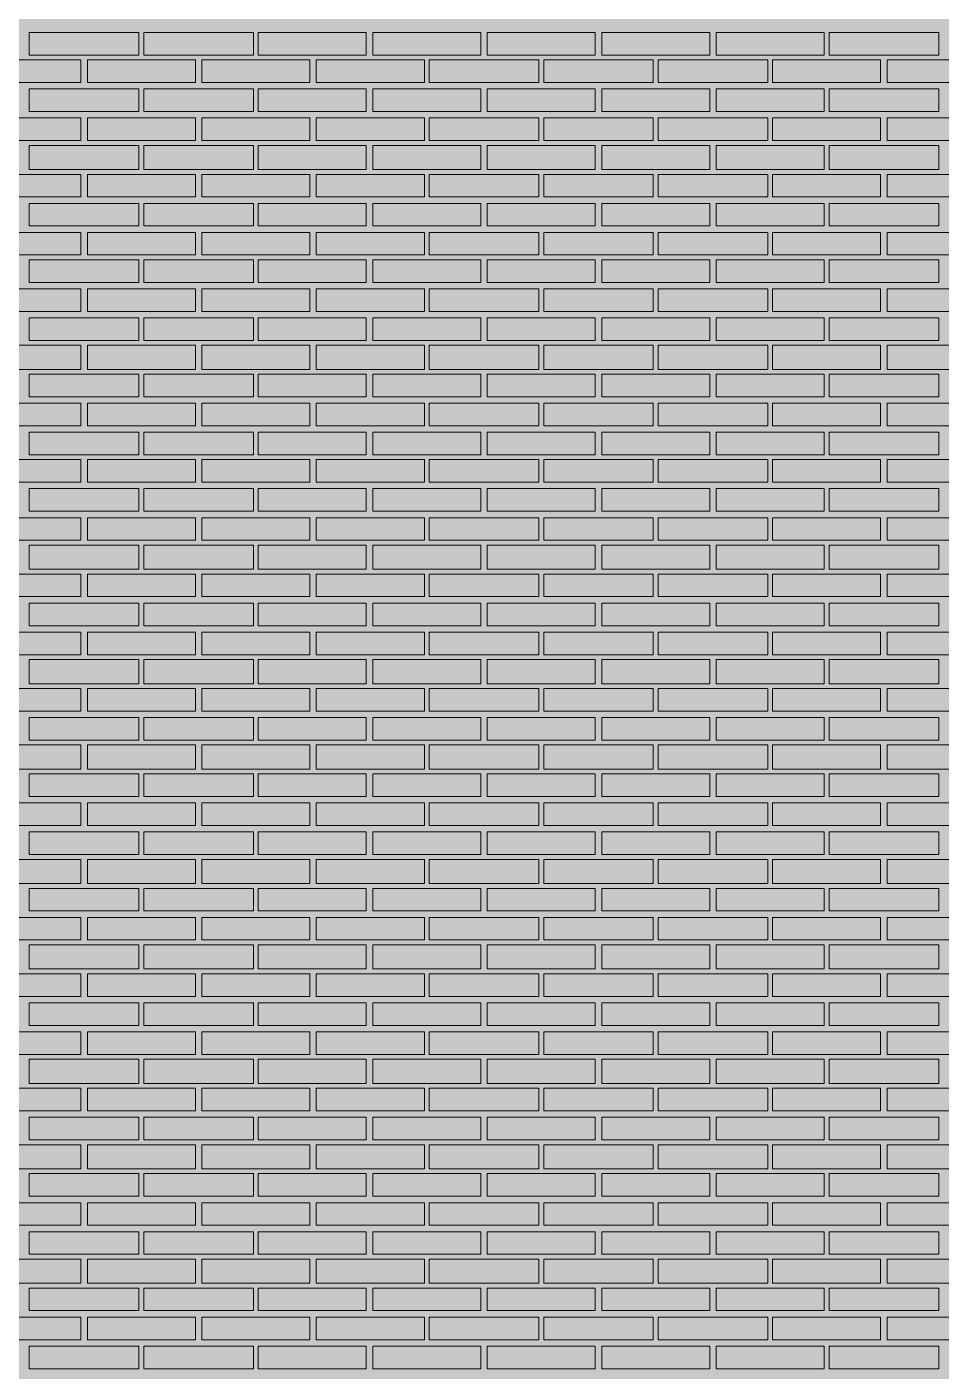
# Model space of a CAD drawing. Header units: millimetres. Extents: x -28928 to 100580, y -22867 to 36490.
# Drawn here: x 64655 to 67054, y 24464 to 27993 of the extents above; entities that cross this region are included whole.
import ezdxf

# ---------------------------------------------------------------- set-up
doc = ezdxf.new("R2010")
doc.units = ezdxf.units.MM
doc.layers.add('PDF _Геометрия', color=7, linetype='Continuous', true_color=0x8f8e8d)
doc.layers.add('PDF _Сплошная заливка', color=7, linetype='Continuous', true_color=0xffffff)

msp = doc.modelspace()

# ---------------------------------------------------------------- hatches: boundary and pattern name
at = {"layer": 'PDF _Сплошная заливка', "true_color": 0xdcd6cf, "transparency": 33554559}
msp.add_hatch(color=254, dxfattribs=at).paths.add_polyline_path([(64868.4, 16343.4), (64868.4, 19592.6), (66268.7, 19592.6), (66268.7, 16343.4), (82239.9, 16343.4), (82239.9, 30089.1), (52662.6, 30089.1), (52662.6, 16343.4), (62173.4, 16343.4), (62173.4, 19592.6), (64271.8, 19592.6), (64271.8, 16343.4)])

# ---------------------------------------------------------------- linework, layer by layer
at = {"layer": 'PDF _Геометрия', "lineweight": 9}
for points in [[(64948.7, 27978), (64948.7, 27918.7), (64661.1, 27918.7), (64661.1, 27978)], [(65249.1, 27978), (65249.1, 27918.7), (64961.4, 27918.7), (64961.4, 27978)], [(65545.3, 27978), (65545.3, 27918.7), (65261.8, 27918.7), (65261.8, 27978)], [(65845.7, 27978), (65845.7, 27918.7), (65562.2, 27918.7), (65562.2, 27978)], [(66146.1, 27978), (66146.1, 27918.7), (65862.6, 27918.7), (65862.6, 27978)], [(66446.4, 27978), (66446.4, 27918.7), (66163, 27918.7), (66163, 27978)], [(66746.8, 27978), (66746.8, 27918.7), (66463.4, 27918.7), (66463.4, 27978)], [(67047.2, 27978), (67047.2, 27918.7), (66759.5, 27918.7), (66759.5, 27978)], [(64796.4, 27846.8), (64656.8, 27846.8), (64513, 27846.8), (64513, 27906), (64656.8, 27906), (64796.4, 27906)], [(65096.8, 27846.8), (64957.2, 27846.8), (64813.4, 27846.8), (64813.4, 27906), (64957.2, 27906), (65096.8, 27906)], [(65397.2, 27846.8), (65253.4, 27846.8), (65113.7, 27846.8), (65113.7, 27906), (65253.4, 27906), (65397.2, 27906)], [(65697.6, 27846.8), (65553.7, 27846.8), (65414.1, 27846.8), (65414.1, 27906), (65553.7, 27906), (65697.6, 27906)], [(65998, 27846.8), (65854.1, 27846.8), (65710.3, 27846.8), (65710.3, 27906), (65854.1, 27906), (65998, 27906)], [(66298.4, 27846.8), (66154.5, 27846.8), (66010.7, 27846.8), (66010.7, 27906), (66154.5, 27906), (66298.4, 27906)], [(66598.7, 27846.8), (66454.9, 27846.8), (66311.1, 27846.8), (66311.1, 27906), (66454.9, 27906), (66598.7, 27906)], [(66894.9, 27846.8), (66755.3, 27846.8), (66611.4, 27846.8), (66611.4, 27906), (66755.3, 27906), (66894.9, 27906)], [(67195.3, 27846.8), (67055.7, 27846.8), (66911.8, 27846.8), (66911.8, 27906), (67055.7, 27906), (67195.3, 27906)], [(64948.7, 27829.9), (64948.7, 27770.7), (64661.1, 27770.7), (64661.1, 27829.9)], [(65249.1, 27829.9), (65249.1, 27770.7), (64961.4, 27770.7), (64961.4, 27829.9)], [(65545.3, 27829.9), (65545.3, 27770.7), (65261.8, 27770.7), (65261.8, 27829.9)], [(65845.7, 27829.9), (65845.7, 27770.7), (65562.2, 27770.7), (65562.2, 27829.9)], [(66146.1, 27829.9), (66146.1, 27770.7), (65862.6, 27770.7), (65862.6, 27829.9)], [(66446.4, 27829.9), (66446.4, 27770.7), (66163, 27770.7), (66163, 27829.9)], [(66746.8, 27829.9), (66746.8, 27770.7), (66463.4, 27770.7), (66463.4, 27829.9)], [(67047.2, 27829.9), (67047.2, 27770.7), (66759.5, 27770.7), (66759.5, 27829.9)], [(64796.4, 27694.5), (64656.8, 27694.5), (64513, 27694.5), (64513, 27753.7), (64656.8, 27753.7), (64796.4, 27753.7)], [(65096.8, 27694.5), (64957.2, 27694.5), (64813.4, 27694.5), (64813.4, 27753.7), (64957.2, 27753.7), (65096.8, 27753.7)], [(65397.2, 27694.5), (65253.4, 27694.5), (65113.7, 27694.5), (65113.7, 27753.7), (65253.4, 27753.7), (65397.2, 27753.7)], [(65697.6, 27694.5), (65553.7, 27694.5), (65414.1, 27694.5), (65414.1, 27753.7), (65553.7, 27753.7), (65697.6, 27753.7)], [(65998, 27694.5), (65854.1, 27694.5), (65710.3, 27694.5), (65710.3, 27753.7), (65854.1, 27753.7), (65998, 27753.7)], [(66298.4, 27694.5), (66154.5, 27694.5), (66010.7, 27694.5), (66010.7, 27753.7), (66154.5, 27753.7), (66298.4, 27753.7)], [(66598.7, 27694.5), (66454.9, 27694.5), (66311.1, 27694.5), (66311.1, 27753.7), (66454.9, 27753.7), (66598.7, 27753.7)], [(66894.9, 27694.5), (66755.3, 27694.5), (66611.4, 27694.5), (66611.4, 27753.7), (66755.3, 27753.7), (66894.9, 27753.7)], [(67195.3, 27694.5), (67055.7, 27694.5), (66911.8, 27694.5), (66911.8, 27753.7), (67055.7, 27753.7), (67195.3, 27753.7)], [(64948.7, 27681.8), (64948.7, 27618.4), (64661.1, 27618.4), (64661.1, 27681.8)], [(65249.1, 27681.8), (65249.1, 27618.4), (64961.4, 27618.4), (64961.4, 27681.8)], [(65545.3, 27681.8), (65545.3, 27618.4), (65261.8, 27618.4), (65261.8, 27681.8)], [(65845.7, 27681.8), (65845.7, 27618.4), (65562.2, 27618.4), (65562.2, 27681.8)], [(66146.1, 27681.8), (66146.1, 27618.4), (65862.6, 27618.4), (65862.6, 27681.8)], [(66446.4, 27681.8), (66446.4, 27618.4), (66163, 27618.4), (66163, 27681.8)], [(66746.8, 27681.8), (66746.8, 27618.4), (66463.4, 27618.4), (66463.4, 27681.8)], [(67047.2, 27681.8), (67047.2, 27618.4), (66759.5, 27618.4), (66759.5, 27681.8)], [(64796.4, 27546.4), (64656.8, 27546.4), (64513, 27546.4), (64513, 27605.7), (64656.8, 27605.7), (64796.4, 27605.7)], [(65096.8, 27546.4), (64957.2, 27546.4), (64813.4, 27546.4), (64813.4, 27605.7), (64957.2, 27605.7), (65096.8, 27605.7)], [(65397.2, 27546.4), (65253.4, 27546.4), (65113.7, 27546.4), (65113.7, 27605.7), (65253.4, 27605.7), (65397.2, 27605.7)], [(65697.6, 27546.4), (65553.7, 27546.4), (65414.1, 27546.4), (65414.1, 27605.7), (65553.7, 27605.7), (65697.6, 27605.7)], [(65998, 27546.4), (65854.1, 27546.4), (65710.3, 27546.4), (65710.3, 27605.7), (65854.1, 27605.7), (65998, 27605.7)], [(66298.4, 27546.4), (66154.5, 27546.4), (66010.7, 27546.4), (66010.7, 27605.7), (66154.5, 27605.7), (66298.4, 27605.7)], [(66598.7, 27546.4), (66454.9, 27546.4), (66311.1, 27546.4), (66311.1, 27605.7), (66454.9, 27605.7), (66598.7, 27605.7)], [(66894.9, 27546.4), (66755.3, 27546.4), (66611.4, 27546.4), (66611.4, 27605.7), (66755.3, 27605.7), (66894.9, 27605.7)], [(67195.3, 27546.4), (67055.7, 27546.4), (66911.8, 27546.4), (66911.8, 27605.7), (67055.7, 27605.7), (67195.3, 27605.7)], [(64948.7, 27529.5), (64948.7, 27470.3), (64661.1, 27470.3), (64661.1, 27529.5)], [(65249.1, 27529.5), (65249.1, 27470.3), (64961.4, 27470.3), (64961.4, 27529.5)], [(65545.3, 27529.5), (65545.3, 27470.3), (65261.8, 27470.3), (65261.8, 27529.5)], [(65845.7, 27529.5), (65845.7, 27470.3), (65562.2, 27470.3), (65562.2, 27529.5)], [(66146.1, 27529.5), (66146.1, 27470.3), (65862.6, 27470.3), (65862.6, 27529.5)], [(66446.4, 27529.5), (66446.4, 27470.3), (66163, 27470.3), (66163, 27529.5)], [(66746.8, 27529.5), (66746.8, 27470.3), (66463.4, 27470.3), (66463.4, 27529.5)], [(67047.2, 27529.5), (67047.2, 27470.3), (66759.5, 27470.3), (66759.5, 27529.5)], [(64796.4, 27394.1), (64656.8, 27394.1), (64513, 27394.1), (64513, 27453.4), (64656.8, 27453.4), (64796.4, 27453.4)], [(65096.8, 27394.1), (64957.2, 27394.1), (64813.4, 27394.1), (64813.4, 27453.4), (64957.2, 27453.4), (65096.8, 27453.4)], [(65397.2, 27394.1), (65253.4, 27394.1), (65113.7, 27394.1), (65113.7, 27453.4), (65253.4, 27453.4), (65397.2, 27453.4)], [(65697.6, 27394.1), (65553.7, 27394.1), (65414.1, 27394.1), (65414.1, 27453.4), (65553.7, 27453.4), (65697.6, 27453.4)], [(65998, 27394.1), (65854.1, 27394.1), (65710.3, 27394.1), (65710.3, 27453.4), (65854.1, 27453.4), (65998, 27453.4)], [(66298.4, 27394.1), (66154.5, 27394.1), (66010.7, 27394.1), (66010.7, 27453.4), (66154.5, 27453.4), (66298.4, 27453.4)], [(66598.7, 27394.1), (66454.9, 27394.1), (66311.1, 27394.1), (66311.1, 27453.4), (66454.9, 27453.4), (66598.7, 27453.4)], [(66894.9, 27394.1), (66755.3, 27394.1), (66611.4, 27394.1), (66611.4, 27453.4), (66755.3, 27453.4), (66894.9, 27453.4)], [(67195.3, 27394.1), (67055.7, 27394.1), (66911.8, 27394.1), (66911.8, 27453.4), (67055.7, 27453.4), (67195.3, 27453.4)], [(64948.7, 27381.4), (64948.7, 27322.2), (64661.1, 27322.2), (64661.1, 27381.4)], [(65249.1, 27381.4), (65249.1, 27322.2), (64961.4, 27322.2), (64961.4, 27381.4)], [(65545.3, 27381.4), (65545.3, 27322.2), (65261.8, 27322.2), (65261.8, 27381.4)], [(65845.7, 27381.4), (65845.7, 27322.2), (65562.2, 27322.2), (65562.2, 27381.4)], [(66146.1, 27381.4), (66146.1, 27322.2), (65862.6, 27322.2), (65862.6, 27381.4)], [(66446.4, 27381.4), (66446.4, 27322.2), (66163, 27322.2), (66163, 27381.4)], [(66746.8, 27381.4), (66746.8, 27322.2), (66463.4, 27322.2), (66463.4, 27381.4)], [(67047.2, 27381.4), (67047.2, 27322.2), (66759.5, 27322.2), (66759.5, 27381.4)], [(64796.4, 27246), (64656.8, 27246), (64513, 27246), (64513, 27305.3), (64656.8, 27305.3), (64796.4, 27305.3)], [(65096.8, 27246), (64957.2, 27246), (64813.4, 27246), (64813.4, 27305.3), (64957.2, 27305.3), (65096.8, 27305.3)], [(65397.2, 27246), (65253.4, 27246), (65113.7, 27246), (65113.7, 27305.3), (65253.4, 27305.3), (65397.2, 27305.3)], [(65697.6, 27246), (65553.7, 27246), (65414.1, 27246), (65414.1, 27305.3), (65553.7, 27305.3), (65697.6, 27305.3)], [(65998, 27246), (65854.1, 27246), (65710.3, 27246), (65710.3, 27305.3), (65854.1, 27305.3), (65998, 27305.3)], [(66298.4, 27246), (66154.5, 27246), (66010.7, 27246), (66010.7, 27305.3), (66154.5, 27305.3), (66298.4, 27305.3)], [(66598.7, 27246), (66454.9, 27246), (66311.1, 27246), (66311.1, 27305.3), (66454.9, 27305.3), (66598.7, 27305.3)], [(66894.9, 27246), (66755.3, 27246), (66611.4, 27246), (66611.4, 27305.3), (66755.3, 27305.3), (66894.9, 27305.3)], [(67195.3, 27246), (67055.7, 27246), (66911.8, 27246), (66911.8, 27305.3), (67055.7, 27305.3), (67195.3, 27305.3)], [(64948.7, 27229.1), (64948.7, 27169.9), (64661.1, 27169.9), (64661.1, 27229.1)], [(65249.1, 27229.1), (65249.1, 27169.9), (64961.4, 27169.9), (64961.4, 27229.1)], [(65545.3, 27229.1), (65545.3, 27169.9), (65261.8, 27169.9), (65261.8, 27229.1)], [(65845.7, 27229.1), (65845.7, 27169.9), (65562.2, 27169.9), (65562.2, 27229.1)], [(66146.1, 27229.1), (66146.1, 27169.9), (65862.6, 27169.9), (65862.6, 27229.1)], [(66446.4, 27229.1), (66446.4, 27169.9), (66163, 27169.9), (66163, 27229.1)], [(66746.8, 27229.1), (66746.8, 27169.9), (66463.4, 27169.9), (66463.4, 27229.1)], [(67047.2, 27229.1), (67047.2, 27169.9), (66759.5, 27169.9), (66759.5, 27229.1)], [(64796.4, 27093.7), (64656.8, 27093.7), (64513, 27093.7), (64513, 27157.2), (64656.8, 27157.2), (64796.4, 27157.2)], [(65096.8, 27093.7), (64957.2, 27093.7), (64813.4, 27093.7), (64813.4, 27157.2), (64957.2, 27157.2), (65096.8, 27157.2)], [(65397.2, 27093.7), (65253.4, 27093.7), (65113.7, 27093.7), (65113.7, 27157.2), (65253.4, 27157.2), (65397.2, 27157.2)], [(65697.6, 27093.7), (65553.7, 27093.7), (65414.1, 27093.7), (65414.1, 27157.2), (65553.7, 27157.2), (65697.6, 27157.2)], [(65998, 27093.7), (65854.1, 27093.7), (65710.3, 27093.7), (65710.3, 27157.2), (65854.1, 27157.2), (65998, 27157.2)], [(66298.4, 27093.7), (66154.5, 27093.7), (66010.7, 27093.7), (66010.7, 27157.2), (66154.5, 27157.2), (66298.4, 27157.2)], [(66598.7, 27093.7), (66454.9, 27093.7), (66311.1, 27093.7), (66311.1, 27157.2), (66454.9, 27157.2), (66598.7, 27157.2)], [(66894.9, 27093.7), (66755.3, 27093.7), (66611.4, 27093.7), (66611.4, 27157.2), (66755.3, 27157.2), (66894.9, 27157.2)], [(67195.3, 27093.7), (67055.7, 27093.7), (66911.8, 27093.7), (66911.8, 27157.2), (67055.7, 27157.2), (67195.3, 27157.2)], [(64948.7, 27081), (64948.7, 27021.8), (64661.1, 27021.8), (64661.1, 27081)], [(65249.1, 27081), (65249.1, 27021.8), (64961.4, 27021.8), (64961.4, 27081)], [(65545.3, 27081), (65545.3, 27021.8), (65261.8, 27021.8), (65261.8, 27081)], [(65845.7, 27081), (65845.7, 27021.8), (65562.2, 27021.8), (65562.2, 27081)], [(66146.1, 27081), (66146.1, 27021.8), (65862.6, 27021.8), (65862.6, 27081)], [(66446.4, 27081), (66446.4, 27021.8), (66163, 27021.8), (66163, 27081)], [(66746.8, 27081), (66746.8, 27021.8), (66463.4, 27021.8), (66463.4, 27081)], [(67047.2, 27081), (67047.2, 27021.8), (66759.5, 27021.8), (66759.5, 27081)], [(64796.4, 26945.7), (64656.8, 26945.7), (64513, 26945.7), (64513, 27004.9), (64656.8, 27004.9), (64796.4, 27004.9)], [(65096.8, 26945.7), (64957.2, 26945.7), (64813.4, 26945.7), (64813.4, 27004.9), (64957.2, 27004.9), (65096.8, 27004.9)], [(65397.2, 26945.7), (65253.4, 26945.7), (65113.7, 26945.7), (65113.7, 27004.9), (65253.4, 27004.9), (65397.2, 27004.9)], [(65697.6, 26945.7), (65553.7, 26945.7), (65414.1, 26945.7), (65414.1, 27004.9), (65553.7, 27004.9), (65697.6, 27004.9)], [(65998, 26945.7), (65854.1, 26945.7), (65710.3, 26945.7), (65710.3, 27004.9), (65854.1, 27004.9), (65998, 27004.9)], [(66298.4, 26945.7), (66154.5, 26945.7), (66010.7, 26945.7), (66010.7, 27004.9), (66154.5, 27004.9), (66298.4, 27004.9)], [(66598.7, 26945.7), (66454.9, 26945.7), (66311.1, 26945.7), (66311.1, 27004.9), (66454.9, 27004.9), (66598.7, 27004.9)], [(66894.9, 26945.7), (66755.3, 26945.7), (66611.4, 26945.7), (66611.4, 27004.9), (66755.3, 27004.9), (66894.9, 27004.9)], [(67195.3, 26945.7), (67055.7, 26945.7), (66911.8, 26945.7), (66911.8, 27004.9), (67055.7, 27004.9), (67195.3, 27004.9)], [(64948.7, 26928.7), (64948.7, 26869.5), (64661.1, 26869.5), (64661.1, 26928.7)], [(65249.1, 26928.7), (65249.1, 26869.5), (64961.4, 26869.5), (64961.4, 26928.7)], [(65545.3, 26928.7), (65545.3, 26869.5), (65261.8, 26869.5), (65261.8, 26928.7)], [(65845.7, 26928.7), (65845.7, 26869.5), (65562.2, 26869.5), (65562.2, 26928.7)], [(66146.1, 26928.7), (66146.1, 26869.5), (65862.6, 26869.5), (65862.6, 26928.7)], [(66446.4, 26928.7), (66446.4, 26869.5), (66163, 26869.5), (66163, 26928.7)], [(66746.8, 26928.7), (66746.8, 26869.5), (66463.4, 26869.5), (66463.4, 26928.7)], [(67047.2, 26928.7), (67047.2, 26869.5), (66759.5, 26869.5), (66759.5, 26928.7)], [(64796.4, 26797.6), (64656.8, 26797.6), (64513, 26797.6), (64513, 26856.8), (64656.8, 26856.8), (64796.4, 26856.8)], [(65096.8, 26797.6), (64957.2, 26797.6), (64813.4, 26797.6), (64813.4, 26856.8), (64957.2, 26856.8), (65096.8, 26856.8)], [(65397.2, 26797.6), (65253.4, 26797.6), (65113.7, 26797.6), (65113.7, 26856.8), (65253.4, 26856.8), (65397.2, 26856.8)], [(65697.6, 26797.6), (65553.7, 26797.6), (65414.1, 26797.6), (65414.1, 26856.8), (65553.7, 26856.8), (65697.6, 26856.8)], [(65998, 26797.6), (65854.1, 26797.6), (65710.3, 26797.6), (65710.3, 26856.8), (65854.1, 26856.8), (65998, 26856.8)], [(66298.4, 26797.6), (66154.5, 26797.6), (66010.7, 26797.6), (66010.7, 26856.8), (66154.5, 26856.8), (66298.4, 26856.8)], [(66598.7, 26797.6), (66454.9, 26797.6), (66311.1, 26797.6), (66311.1, 26856.8), (66454.9, 26856.8), (66598.7, 26856.8)], [(66894.9, 26797.6), (66755.3, 26797.6), (66611.4, 26797.6), (66611.4, 26856.8), (66755.3, 26856.8), (66894.9, 26856.8)], [(67195.3, 26797.6), (67055.7, 26797.6), (66911.8, 26797.6), (66911.8, 26856.8), (67055.7, 26856.8), (67195.3, 26856.8)], [(64948.7, 26780.7), (64948.7, 26721.4), (64661.1, 26721.4), (64661.1, 26780.7)], [(65249.1, 26780.7), (65249.1, 26721.4), (64961.4, 26721.4), (64961.4, 26780.7)], [(65545.3, 26780.7), (65545.3, 26721.4), (65261.8, 26721.4), (65261.8, 26780.7)], [(65845.7, 26780.7), (65845.7, 26721.4), (65562.2, 26721.4), (65562.2, 26780.7)], [(66146.1, 26780.7), (66146.1, 26721.4), (65862.6, 26721.4), (65862.6, 26780.7)], [(66446.4, 26780.7), (66446.4, 26721.4), (66163, 26721.4), (66163, 26780.7)], [(66746.8, 26780.7), (66746.8, 26721.4), (66463.4, 26721.4), (66463.4, 26780.7)], [(67047.2, 26780.7), (67047.2, 26721.4), (66759.5, 26721.4), (66759.5, 26780.7)], [(64796.4, 26645.3), (64656.8, 26645.3), (64513, 26645.3), (64513, 26704.5), (64656.8, 26704.5), (64796.4, 26704.5)], [(65096.8, 26645.3), (64957.2, 26645.3), (64813.4, 26645.3), (64813.4, 26704.5), (64957.2, 26704.5), (65096.8, 26704.5)], [(65397.2, 26645.3), (65253.4, 26645.3), (65113.7, 26645.3), (65113.7, 26704.5), (65253.4, 26704.5), (65397.2, 26704.5)], [(65697.6, 26645.3), (65553.7, 26645.3), (65414.1, 26645.3), (65414.1, 26704.5), (65553.7, 26704.5), (65697.6, 26704.5)], [(65998, 26645.3), (65854.1, 26645.3), (65710.3, 26645.3), (65710.3, 26704.5), (65854.1, 26704.5), (65998, 26704.5)], [(66298.4, 26645.3), (66154.5, 26645.3), (66010.7, 26645.3), (66010.7, 26704.5), (66154.5, 26704.5), (66298.4, 26704.5)], [(66598.7, 26645.3), (66454.9, 26645.3), (66311.1, 26645.3), (66311.1, 26704.5), (66454.9, 26704.5), (66598.7, 26704.5)], [(66894.9, 26645.3), (66755.3, 26645.3), (66611.4, 26645.3), (66611.4, 26704.5), (66755.3, 26704.5), (66894.9, 26704.5)], [(67195.3, 26645.3), (67055.7, 26645.3), (66911.8, 26645.3), (66911.8, 26704.5), (67055.7, 26704.5), (67195.3, 26704.5)], [(64948.7, 26632.6), (64948.7, 26569.1), (64661.1, 26569.1), (64661.1, 26632.6)], [(65249.1, 26632.6), (65249.1, 26569.1), (64961.4, 26569.1), (64961.4, 26632.6)], [(65545.3, 26632.6), (65545.3, 26569.1), (65261.8, 26569.1), (65261.8, 26632.6)], [(65845.7, 26632.6), (65845.7, 26569.1), (65562.2, 26569.1), (65562.2, 26632.6)], [(66146.1, 26632.6), (66146.1, 26569.1), (65862.6, 26569.1), (65862.6, 26632.6)], [(66446.4, 26632.6), (66446.4, 26569.1), (66163, 26569.1), (66163, 26632.6)], [(66746.8, 26632.6), (66746.8, 26569.1), (66463.4, 26569.1), (66463.4, 26632.6)], [(67047.2, 26632.6), (67047.2, 26569.1), (66759.5, 26569.1), (66759.5, 26632.6)], [(64796.4, 26497.2), (64656.8, 26497.2), (64513, 26497.2), (64513, 26556.4), (64656.8, 26556.4), (64796.4, 26556.4)], [(65096.8, 26497.2), (64957.2, 26497.2), (64813.4, 26497.2), (64813.4, 26556.4), (64957.2, 26556.4), (65096.8, 26556.4)], [(65397.2, 26497.2), (65253.4, 26497.2), (65113.7, 26497.2), (65113.7, 26556.4), (65253.4, 26556.4), (65397.2, 26556.4)], [(65697.6, 26497.2), (65553.7, 26497.2), (65414.1, 26497.2), (65414.1, 26556.4), (65553.7, 26556.4), (65697.6, 26556.4)], [(65998, 26497.2), (65854.1, 26497.2), (65710.3, 26497.2), (65710.3, 26556.4), (65854.1, 26556.4), (65998, 26556.4)], [(66298.4, 26497.2), (66154.5, 26497.2), (66010.7, 26497.2), (66010.7, 26556.4), (66154.5, 26556.4), (66298.4, 26556.4)], [(66598.7, 26497.2), (66454.9, 26497.2), (66311.1, 26497.2), (66311.1, 26556.4), (66454.9, 26556.4), (66598.7, 26556.4)], [(66894.9, 26497.2), (66755.3, 26497.2), (66611.4, 26497.2), (66611.4, 26556.4), (66755.3, 26556.4), (66894.9, 26556.4)], [(67195.3, 26497.2), (67055.7, 26497.2), (66911.8, 26497.2), (66911.8, 26556.4), (67055.7, 26556.4), (67195.3, 26556.4)], [(64948.7, 26480.3), (64948.7, 26421), (64661.1, 26421), (64661.1, 26480.3)], [(65249.1, 26480.3), (65249.1, 26421), (64961.4, 26421), (64961.4, 26480.3)], [(65545.3, 26480.3), (65545.3, 26421), (65261.8, 26421), (65261.8, 26480.3)], [(65845.7, 26480.3), (65845.7, 26421), (65562.2, 26421), (65562.2, 26480.3)], [(66146.1, 26480.3), (66146.1, 26421), (65862.6, 26421), (65862.6, 26480.3)], [(66446.4, 26480.3), (66446.4, 26421), (66163, 26421), (66163, 26480.3)], [(66746.8, 26480.3), (66746.8, 26421), (66463.4, 26421), (66463.4, 26480.3)], [(67047.2, 26480.3), (67047.2, 26421), (66759.5, 26421), (66759.5, 26480.3)], [(64796.4, 26344.9), (64656.8, 26344.9), (64513, 26344.9), (64513, 26404.1), (64656.8, 26404.1), (64796.4, 26404.1)], [(65096.8, 26344.9), (64957.2, 26344.9), (64813.4, 26344.9), (64813.4, 26404.1), (64957.2, 26404.1), (65096.8, 26404.1)], [(65397.2, 26344.9), (65253.4, 26344.9), (65113.7, 26344.9), (65113.7, 26404.1), (65253.4, 26404.1), (65397.2, 26404.1)], [(65697.6, 26344.9), (65553.7, 26344.9), (65414.1, 26344.9), (65414.1, 26404.1), (65553.7, 26404.1), (65697.6, 26404.1)], [(65998, 26344.9), (65854.1, 26344.9), (65710.3, 26344.9), (65710.3, 26404.1), (65854.1, 26404.1), (65998, 26404.1)], [(66298.4, 26344.9), (66154.5, 26344.9), (66010.7, 26344.9), (66010.7, 26404.1), (66154.5, 26404.1), (66298.4, 26404.1)], [(66598.7, 26344.9), (66454.9, 26344.9), (66311.1, 26344.9), (66311.1, 26404.1), (66454.9, 26404.1), (66598.7, 26404.1)], [(66894.9, 26344.9), (66755.3, 26344.9), (66611.4, 26344.9), (66611.4, 26404.1), (66755.3, 26404.1), (66894.9, 26404.1)], [(67195.3, 26344.9), (67055.7, 26344.9), (66911.8, 26344.9), (66911.8, 26404.1), (67055.7, 26404.1), (67195.3, 26404.1)], [(64948.7, 26332.2), (64948.7, 26268.7), (64661.1, 26268.7), (64661.1, 26332.2)], [(65249.1, 26332.2), (65249.1, 26268.7), (64961.4, 26268.7), (64961.4, 26332.2)], [(65545.3, 26332.2), (65545.3, 26268.7), (65261.8, 26268.7), (65261.8, 26332.2)], [(65845.7, 26332.2), (65845.7, 26268.7), (65562.2, 26268.7), (65562.2, 26332.2)], [(66146.1, 26332.2), (66146.1, 26268.7), (65862.6, 26268.7), (65862.6, 26332.2)], [(66446.4, 26332.2), (66446.4, 26268.7), (66163, 26268.7), (66163, 26332.2)], [(66746.8, 26332.2), (66746.8, 26268.7), (66463.4, 26268.7), (66463.4, 26332.2)], [(67047.2, 26332.2), (67047.2, 26268.7), (66759.5, 26268.7), (66759.5, 26332.2)], [(64796.4, 26196.8), (64656.8, 26196.8), (64513, 26196.8), (64513, 26256), (64656.8, 26256), (64796.4, 26256)], [(65096.8, 26196.8), (64957.2, 26196.8), (64813.4, 26196.8), (64813.4, 26256), (64957.2, 26256), (65096.8, 26256)], [(65397.2, 26196.8), (65253.4, 26196.8), (65113.7, 26196.8), (65113.7, 26256), (65253.4, 26256), (65397.2, 26256)], [(65697.6, 26196.8), (65553.7, 26196.8), (65414.1, 26196.8), (65414.1, 26256), (65553.7, 26256), (65697.6, 26256)], [(65998, 26196.8), (65854.1, 26196.8), (65710.3, 26196.8), (65710.3, 26256), (65854.1, 26256), (65998, 26256)], [(66298.4, 26196.8), (66154.5, 26196.8), (66010.7, 26196.8), (66010.7, 26256), (66154.5, 26256), (66298.4, 26256)], [(66598.7, 26196.8), (66454.9, 26196.8), (66311.1, 26196.8), (66311.1, 26256), (66454.9, 26256), (66598.7, 26256)], [(66894.9, 26196.8), (66755.3, 26196.8), (66611.4, 26196.8), (66611.4, 26256), (66755.3, 26256), (66894.9, 26256)], [(67195.3, 26196.8), (67055.7, 26196.8), (66911.8, 26196.8), (66911.8, 26256), (67055.7, 26256), (67195.3, 26256)], [(64948.7, 26179.9), (64948.7, 26120.7), (64661.1, 26120.7), (64661.1, 26179.9)], [(65249.1, 26179.9), (65249.1, 26120.7), (64961.4, 26120.7), (64961.4, 26179.9)], [(65545.3, 26179.9), (65545.3, 26120.7), (65261.8, 26120.7), (65261.8, 26179.9)], [(65845.7, 26179.9), (65845.7, 26120.7), (65562.2, 26120.7), (65562.2, 26179.9)], [(66146.1, 26179.9), (66146.1, 26120.7), (65862.6, 26120.7), (65862.6, 26179.9)], [(66446.4, 26179.9), (66446.4, 26120.7), (66163, 26120.7), (66163, 26179.9)], [(66746.8, 26179.9), (66746.8, 26120.7), (66463.4, 26120.7), (66463.4, 26179.9)], [(67047.2, 26179.9), (67047.2, 26120.7), (66759.5, 26120.7), (66759.5, 26179.9)], [(64796.4, 26044.5), (64656.8, 26044.5), (64513, 26044.5), (64513, 26108), (64656.8, 26108), (64796.4, 26108)], [(65096.8, 26044.5), (64957.2, 26044.5), (64813.4, 26044.5), (64813.4, 26108), (64957.2, 26108), (65096.8, 26108)], [(65397.2, 26044.5), (65253.4, 26044.5), (65113.7, 26044.5), (65113.7, 26108), (65253.4, 26108), (65397.2, 26108)], [(65697.6, 26044.5), (65553.7, 26044.5), (65414.1, 26044.5), (65414.1, 26108), (65553.7, 26108), (65697.6, 26108)], [(65998, 26044.5), (65854.1, 26044.5), (65710.3, 26044.5), (65710.3, 26108), (65854.1, 26108), (65998, 26108)], [(66298.4, 26044.5), (66154.5, 26044.5), (66010.7, 26044.5), (66010.7, 26108), (66154.5, 26108), (66298.4, 26108)], [(66598.7, 26044.5), (66454.9, 26044.5), (66311.1, 26044.5), (66311.1, 26108), (66454.9, 26108), (66598.7, 26108)], [(66894.9, 26044.5), (66755.3, 26044.5), (66611.4, 26044.5), (66611.4, 26108), (66755.3, 26108), (66894.9, 26108)], [(67195.3, 26044.5), (67055.7, 26044.5), (66911.8, 26044.5), (66911.8, 26108), (67055.7, 26108), (67195.3, 26108)], [(64948.7, 26031.8), (64948.7, 25972.6), (64661.1, 25972.6), (64661.1, 26031.8)], [(65249.1, 26031.8), (65249.1, 25972.6), (64961.4, 25972.6), (64961.4, 26031.8)], [(65545.3, 26031.8), (65545.3, 25972.6), (65261.8, 25972.6), (65261.8, 26031.8)], [(65845.7, 26031.8), (65845.7, 25972.6), (65562.2, 25972.6), (65562.2, 26031.8)], [(66146.1, 26031.8), (66146.1, 25972.6), (65862.6, 25972.6), (65862.6, 26031.8)], [(66446.4, 26031.8), (66446.4, 25972.6), (66163, 25972.6), (66163, 26031.8)], [(66746.8, 26031.8), (66746.8, 25972.6), (66463.4, 25972.6), (66463.4, 26031.8)], [(67047.2, 26031.8), (67047.2, 25972.6), (66759.5, 25972.6), (66759.5, 26031.8)], [(64796.4, 25896.4), (64656.8, 25896.4), (64513, 25896.4), (64513, 25955.7), (64656.8, 25955.7), (64796.4, 25955.7)], [(65096.8, 25896.4), (64957.2, 25896.4), (64813.4, 25896.4), (64813.4, 25955.7), (64957.2, 25955.7), (65096.8, 25955.7)], [(65397.2, 25896.4), (65253.4, 25896.4), (65113.7, 25896.4), (65113.7, 25955.7), (65253.4, 25955.7), (65397.2, 25955.7)], [(65697.6, 25896.4), (65553.7, 25896.4), (65414.1, 25896.4), (65414.1, 25955.7), (65553.7, 25955.7), (65697.6, 25955.7)], [(65998, 25896.4), (65854.1, 25896.4), (65710.3, 25896.4), (65710.3, 25955.7), (65854.1, 25955.7), (65998, 25955.7)], [(66298.4, 25896.4), (66154.5, 25896.4), (66010.7, 25896.4), (66010.7, 25955.7), (66154.5, 25955.7), (66298.4, 25955.7)], [(66598.7, 25896.4), (66454.9, 25896.4), (66311.1, 25896.4), (66311.1, 25955.7), (66454.9, 25955.7), (66598.7, 25955.7)], [(66894.9, 25896.4), (66755.3, 25896.4), (66611.4, 25896.4), (66611.4, 25955.7), (66755.3, 25955.7), (66894.9, 25955.7)], [(67195.3, 25896.4), (67055.7, 25896.4), (66911.8, 25896.4), (66911.8, 25955.7), (67055.7, 25955.7), (67195.3, 25955.7)], [(64948.7, 25879.5), (64948.7, 25820.3), (64661.1, 25820.3), (64661.1, 25879.5)], [(65249.1, 25879.5), (65249.1, 25820.3), (64961.4, 25820.3), (64961.4, 25879.5)], [(65545.3, 25879.5), (65545.3, 25820.3), (65261.8, 25820.3), (65261.8, 25879.5)], [(65845.7, 25879.5), (65845.7, 25820.3), (65562.2, 25820.3), (65562.2, 25879.5)], [(66146.1, 25879.5), (66146.1, 25820.3), (65862.6, 25820.3), (65862.6, 25879.5)], [(66446.4, 25879.5), (66446.4, 25820.3), (66163, 25820.3), (66163, 25879.5)], [(66746.8, 25879.5), (66746.8, 25820.3), (66463.4, 25820.3), (66463.4, 25879.5)], [(67047.2, 25879.5), (67047.2, 25820.3), (66759.5, 25820.3), (66759.5, 25879.5)], [(64796.4, 25744.1), (64656.8, 25744.1), (64513, 25744.1), (64513, 25807.6), (64656.8, 25807.6), (64796.4, 25807.6)], [(65096.8, 25744.1), (64957.2, 25744.1), (64813.4, 25744.1), (64813.4, 25807.6), (64957.2, 25807.6), (65096.8, 25807.6)], [(65397.2, 25744.1), (65253.4, 25744.1), (65113.7, 25744.1), (65113.7, 25807.6), (65253.4, 25807.6), (65397.2, 25807.6)], [(65697.6, 25744.1), (65553.7, 25744.1), (65414.1, 25744.1), (65414.1, 25807.6), (65553.7, 25807.6), (65697.6, 25807.6)], [(65998, 25744.1), (65854.1, 25744.1), (65710.3, 25744.1), (65710.3, 25807.6), (65854.1, 25807.6), (65998, 25807.6)], [(66298.4, 25744.1), (66154.5, 25744.1), (66010.7, 25744.1), (66010.7, 25807.6), (66154.5, 25807.6), (66298.4, 25807.6)], [(66598.7, 25744.1), (66454.9, 25744.1), (66311.1, 25744.1), (66311.1, 25807.6), (66454.9, 25807.6), (66598.7, 25807.6)], [(66894.9, 25744.1), (66755.3, 25744.1), (66611.4, 25744.1), (66611.4, 25807.6), (66755.3, 25807.6), (66894.9, 25807.6)], [(67195.3, 25744.1), (67055.7, 25744.1), (66911.8, 25744.1), (66911.8, 25807.6), (67055.7, 25807.6), (67195.3, 25807.6)], [(64948.7, 25731.4), (64948.7, 25672.2), (64661.1, 25672.2), (64661.1, 25731.4)], [(65249.1, 25731.4), (65249.1, 25672.2), (64961.4, 25672.2), (64961.4, 25731.4)], [(65545.3, 25731.4), (65545.3, 25672.2), (65261.8, 25672.2), (65261.8, 25731.4)], [(65845.7, 25731.4), (65845.7, 25672.2), (65562.2, 25672.2), (65562.2, 25731.4)], [(66146.1, 25731.4), (66146.1, 25672.2), (65862.6, 25672.2), (65862.6, 25731.4)], [(66446.4, 25731.4), (66446.4, 25672.2), (66163, 25672.2), (66163, 25731.4)], [(66746.8, 25731.4), (66746.8, 25672.2), (66463.4, 25672.2), (66463.4, 25731.4)], [(67047.2, 25731.4), (67047.2, 25672.2), (66759.5, 25672.2), (66759.5, 25731.4)], [(64796.4, 25596), (64656.8, 25596), (64513, 25596), (64513, 25655.3), (64656.8, 25655.3), (64796.4, 25655.3)], [(65096.8, 25596), (64957.2, 25596), (64813.4, 25596), (64813.4, 25655.3), (64957.2, 25655.3), (65096.8, 25655.3)], [(65397.2, 25596), (65253.4, 25596), (65113.7, 25596), (65113.7, 25655.3), (65253.4, 25655.3), (65397.2, 25655.3)], [(65697.6, 25596), (65553.7, 25596), (65414.1, 25596), (65414.1, 25655.3), (65553.7, 25655.3), (65697.6, 25655.3)], [(65998, 25596), (65854.1, 25596), (65710.3, 25596), (65710.3, 25655.3), (65854.1, 25655.3), (65998, 25655.3)], [(66298.4, 25596), (66154.5, 25596), (66010.7, 25596), (66010.7, 25655.3), (66154.5, 25655.3), (66298.4, 25655.3)], [(66598.7, 25596), (66454.9, 25596), (66311.1, 25596), (66311.1, 25655.3), (66454.9, 25655.3), (66598.7, 25655.3)], [(66894.9, 25596), (66755.3, 25596), (66611.4, 25596), (66611.4, 25655.3), (66755.3, 25655.3), (66894.9, 25655.3)], [(67195.3, 25596), (67055.7, 25596), (66911.8, 25596), (66911.8, 25655.3), (67055.7, 25655.3), (67195.3, 25655.3)], [(64948.7, 25583.4), (64948.7, 25519.9), (64661.1, 25519.9), (64661.1, 25583.4)], [(65249.1, 25583.4), (65249.1, 25519.9), (64961.4, 25519.9), (64961.4, 25583.4)], [(65545.3, 25583.4), (65545.3, 25519.9), (65261.8, 25519.9), (65261.8, 25583.4)], [(65845.7, 25583.4), (65845.7, 25519.9), (65562.2, 25519.9), (65562.2, 25583.4)], [(66146.1, 25583.4), (66146.1, 25519.9), (65862.6, 25519.9), (65862.6, 25583.4)], [(66446.4, 25583.4), (66446.4, 25519.9), (66163, 25519.9), (66163, 25583.4)], [(66746.8, 25583.4), (66746.8, 25519.9), (66463.4, 25519.9), (66463.4, 25583.4)], [(67047.2, 25583.4), (67047.2, 25519.9), (66759.5, 25519.9), (66759.5, 25583.4)], [(64796.4, 25448), (64656.8, 25448), (64513, 25448), (64513, 25507.2), (64656.8, 25507.2), (64796.4, 25507.2)], [(65096.8, 25448), (64957.2, 25448), (64813.4, 25448), (64813.4, 25507.2), (64957.2, 25507.2), (65096.8, 25507.2)], [(65397.2, 25448), (65253.4, 25448), (65113.7, 25448), (65113.7, 25507.2), (65253.4, 25507.2), (65397.2, 25507.2)], [(65697.6, 25448), (65553.7, 25448), (65414.1, 25448), (65414.1, 25507.2), (65553.7, 25507.2), (65697.6, 25507.2)], [(65998, 25448), (65854.1, 25448), (65710.3, 25448), (65710.3, 25507.2), (65854.1, 25507.2), (65998, 25507.2)], [(66298.4, 25448), (66154.5, 25448), (66010.7, 25448), (66010.7, 25507.2), (66154.5, 25507.2), (66298.4, 25507.2)], [(66598.7, 25448), (66454.9, 25448), (66311.1, 25448), (66311.1, 25507.2), (66454.9, 25507.2), (66598.7, 25507.2)], [(66894.9, 25448), (66755.3, 25448), (66611.4, 25448), (66611.4, 25507.2), (66755.3, 25507.2), (66894.9, 25507.2)], [(67195.3, 25448), (67055.7, 25448), (66911.8, 25448), (66911.8, 25507.2), (67055.7, 25507.2), (67195.3, 25507.2)], [(64948.7, 25431), (64948.7, 25371.8), (64661.1, 25371.8), (64661.1, 25431)], [(65249.1, 25431), (65249.1, 25371.8), (64961.4, 25371.8), (64961.4, 25431)], [(65545.3, 25431), (65545.3, 25371.8), (65261.8, 25371.8), (65261.8, 25431)], [(65845.7, 25431), (65845.7, 25371.8), (65562.2, 25371.8), (65562.2, 25431)], [(66146.1, 25431), (66146.1, 25371.8), (65862.6, 25371.8), (65862.6, 25431)], [(66446.4, 25431), (66446.4, 25371.8), (66163, 25371.8), (66163, 25431)], [(66746.8, 25431), (66746.8, 25371.8), (66463.4, 25371.8), (66463.4, 25431)], [(67047.2, 25431), (67047.2, 25371.8), (66759.5, 25371.8), (66759.5, 25431)], [(64796.4, 25295.7), (64656.8, 25295.7), (64513, 25295.7), (64513, 25354.9), (64656.8, 25354.9), (64796.4, 25354.9)], [(65096.8, 25295.7), (64957.2, 25295.7), (64813.4, 25295.7), (64813.4, 25354.9), (64957.2, 25354.9), (65096.8, 25354.9)], [(65397.2, 25295.7), (65253.4, 25295.7), (65113.7, 25295.7), (65113.7, 25354.9), (65253.4, 25354.9), (65397.2, 25354.9)], [(65697.6, 25295.7), (65553.7, 25295.7), (65414.1, 25295.7), (65414.1, 25354.9), (65553.7, 25354.9), (65697.6, 25354.9)], [(65998, 25295.7), (65854.1, 25295.7), (65710.3, 25295.7), (65710.3, 25354.9), (65854.1, 25354.9), (65998, 25354.9)], [(66298.4, 25295.7), (66154.5, 25295.7), (66010.7, 25295.7), (66010.7, 25354.9), (66154.5, 25354.9), (66298.4, 25354.9)], [(66598.7, 25295.7), (66454.9, 25295.7), (66311.1, 25295.7), (66311.1, 25354.9), (66454.9, 25354.9), (66598.7, 25354.9)], [(66894.9, 25295.7), (66755.3, 25295.7), (66611.4, 25295.7), (66611.4, 25354.9), (66755.3, 25354.9), (66894.9, 25354.9)], [(67195.3, 25295.7), (67055.7, 25295.7), (66911.8, 25295.7), (66911.8, 25354.9), (67055.7, 25354.9), (67195.3, 25354.9)], [(64948.7, 25283), (64948.7, 25219.5), (64661.1, 25219.5), (64661.1, 25283)], [(65249.1, 25283), (65249.1, 25219.5), (64961.4, 25219.5), (64961.4, 25283)], [(65545.3, 25283), (65545.3, 25219.5), (65261.8, 25219.5), (65261.8, 25283)], [(65845.7, 25283), (65845.7, 25219.5), (65562.2, 25219.5), (65562.2, 25283)], [(66146.1, 25283), (66146.1, 25219.5), (65862.6, 25219.5), (65862.6, 25283)], [(66446.4, 25283), (66446.4, 25219.5), (66163, 25219.5), (66163, 25283)], [(66746.8, 25283), (66746.8, 25219.5), (66463.4, 25219.5), (66463.4, 25283)], [(67047.2, 25283), (67047.2, 25219.5), (66759.5, 25219.5), (66759.5, 25283)], [(64796.4, 25147.6), (64656.8, 25147.6), (64513, 25147.6), (64513, 25206.8), (64656.8, 25206.8), (64796.4, 25206.8)], [(65096.8, 25147.6), (64957.2, 25147.6), (64813.4, 25147.6), (64813.4, 25206.8), (64957.2, 25206.8), (65096.8, 25206.8)], [(65397.2, 25147.6), (65253.4, 25147.6), (65113.7, 25147.6), (65113.7, 25206.8), (65253.4, 25206.8), (65397.2, 25206.8)], [(65697.6, 25147.6), (65553.7, 25147.6), (65414.1, 25147.6), (65414.1, 25206.8), (65553.7, 25206.8), (65697.6, 25206.8)], [(65998, 25147.6), (65854.1, 25147.6), (65710.3, 25147.6), (65710.3, 25206.8), (65854.1, 25206.8), (65998, 25206.8)], [(66298.4, 25147.6), (66154.5, 25147.6), (66010.7, 25147.6), (66010.7, 25206.8), (66154.5, 25206.8), (66298.4, 25206.8)], [(66598.7, 25147.6), (66454.9, 25147.6), (66311.1, 25147.6), (66311.1, 25206.8), (66454.9, 25206.8), (66598.7, 25206.8)], [(66894.9, 25147.6), (66755.3, 25147.6), (66611.4, 25147.6), (66611.4, 25206.8), (66755.3, 25206.8), (66894.9, 25206.8)], [(67195.3, 25147.6), (67055.7, 25147.6), (66911.8, 25147.6), (66911.8, 25206.8), (67055.7, 25206.8), (67195.3, 25206.8)], [(64948.7, 25130.7), (64948.7, 25071.4), (64661.1, 25071.4), (64661.1, 25130.7)], [(65249.1, 25130.7), (65249.1, 25071.4), (64961.4, 25071.4), (64961.4, 25130.7)], [(65545.3, 25130.7), (65545.3, 25071.4), (65261.8, 25071.4), (65261.8, 25130.7)], [(65845.7, 25130.7), (65845.7, 25071.4), (65562.2, 25071.4), (65562.2, 25130.7)], [(66146.1, 25130.7), (66146.1, 25071.4), (65862.6, 25071.4), (65862.6, 25130.7)], [(66446.4, 25130.7), (66446.4, 25071.4), (66163, 25071.4), (66163, 25130.7)], [(66746.8, 25130.7), (66746.8, 25071.4), (66463.4, 25071.4), (66463.4, 25130.7)], [(67047.2, 25130.7), (67047.2, 25071.4), (66759.5, 25071.4), (66759.5, 25130.7)], [(64796.4, 24995.3), (64656.8, 24995.3), (64513, 24995.3), (64513, 25058.7), (64656.8, 25058.7), (64796.4, 25058.7)], [(65096.8, 24995.3), (64957.2, 24995.3), (64813.4, 24995.3), (64813.4, 25058.7), (64957.2, 25058.7), (65096.8, 25058.7)], [(65397.2, 24995.3), (65253.4, 24995.3), (65113.7, 24995.3), (65113.7, 25058.7), (65253.4, 25058.7), (65397.2, 25058.7)], [(65697.6, 24995.3), (65553.7, 24995.3), (65414.1, 24995.3), (65414.1, 25058.7), (65553.7, 25058.7), (65697.6, 25058.7)], [(65998, 24995.3), (65854.1, 24995.3), (65710.3, 24995.3), (65710.3, 25058.7), (65854.1, 25058.7), (65998, 25058.7)], [(66298.4, 24995.3), (66154.5, 24995.3), (66010.7, 24995.3), (66010.7, 25058.7), (66154.5, 25058.7), (66298.4, 25058.7)], [(66598.7, 24995.3), (66454.9, 24995.3), (66311.1, 24995.3), (66311.1, 25058.7), (66454.9, 25058.7), (66598.7, 25058.7)], [(66894.9, 24995.3), (66755.3, 24995.3), (66611.4, 24995.3), (66611.4, 25058.7), (66755.3, 25058.7), (66894.9, 25058.7)], [(67195.3, 24995.3), (67055.7, 24995.3), (66911.8, 24995.3), (66911.8, 25058.7), (67055.7, 25058.7), (67195.3, 25058.7)], [(64948.7, 24982.6), (64948.7, 24923.4), (64661.1, 24923.4), (64661.1, 24982.6)], [(65249.1, 24982.6), (65249.1, 24923.4), (64961.4, 24923.4), (64961.4, 24982.6)], [(65545.3, 24982.6), (65545.3, 24923.4), (65261.8, 24923.4), (65261.8, 24982.6)], [(65845.7, 24982.6), (65845.7, 24923.4), (65562.2, 24923.4), (65562.2, 24982.6)], [(66146.1, 24982.6), (66146.1, 24923.4), (65862.6, 24923.4), (65862.6, 24982.6)], [(66446.4, 24982.6), (66446.4, 24923.4), (66163, 24923.4), (66163, 24982.6)], [(66746.8, 24982.6), (66746.8, 24923.4), (66463.4, 24923.4), (66463.4, 24982.6)], [(67047.2, 24982.6), (67047.2, 24923.4), (66759.5, 24923.4), (66759.5, 24982.6)], [(64796.4, 24847.2), (64656.8, 24847.2), (64513, 24847.2), (64513, 24906.4), (64656.8, 24906.4), (64796.4, 24906.4)], [(65096.8, 24847.2), (64957.2, 24847.2), (64813.4, 24847.2), (64813.4, 24906.4), (64957.2, 24906.4), (65096.8, 24906.4)], [(65397.2, 24847.2), (65253.4, 24847.2), (65113.7, 24847.2), (65113.7, 24906.4), (65253.4, 24906.4), (65397.2, 24906.4)], [(65697.6, 24847.2), (65553.7, 24847.2), (65414.1, 24847.2), (65414.1, 24906.4), (65553.7, 24906.4), (65697.6, 24906.4)], [(65998, 24847.2), (65854.1, 24847.2), (65710.3, 24847.2), (65710.3, 24906.4), (65854.1, 24906.4), (65998, 24906.4)], [(66298.4, 24847.2), (66154.5, 24847.2), (66010.7, 24847.2), (66010.7, 24906.4), (66154.5, 24906.4), (66298.4, 24906.4)], [(66598.7, 24847.2), (66454.9, 24847.2), (66311.1, 24847.2), (66311.1, 24906.4), (66454.9, 24906.4), (66598.7, 24906.4)], [(66894.9, 24847.2), (66755.3, 24847.2), (66611.4, 24847.2), (66611.4, 24906.4), (66755.3, 24906.4), (66894.9, 24906.4)], [(67195.3, 24847.2), (67055.7, 24847.2), (66911.8, 24847.2), (66911.8, 24906.4), (67055.7, 24906.4), (67195.3, 24906.4)], [(64948.7, 24830.3), (64948.7, 24771), (64661.1, 24771), (64661.1, 24830.3)], [(65249.1, 24830.3), (65249.1, 24771), (64961.4, 24771), (64961.4, 24830.3)], [(65545.3, 24830.3), (65545.3, 24771), (65261.8, 24771), (65261.8, 24830.3)], [(65845.7, 24830.3), (65845.7, 24771), (65562.2, 24771), (65562.2, 24830.3)], [(66146.1, 24830.3), (66146.1, 24771), (65862.6, 24771), (65862.6, 24830.3)], [(66446.4, 24830.3), (66446.4, 24771), (66163, 24771), (66163, 24830.3)], [(66746.8, 24830.3), (66746.8, 24771), (66463.4, 24771), (66463.4, 24830.3)], [(67047.2, 24830.3), (67047.2, 24771), (66759.5, 24771), (66759.5, 24830.3)], [(64796.4, 24694.9), (64656.8, 24694.9), (64513, 24694.9), (64513, 24758.4), (64656.8, 24758.4), (64796.4, 24758.4)], [(65096.8, 24694.9), (64957.2, 24694.9), (64813.4, 24694.9), (64813.4, 24758.4), (64957.2, 24758.4), (65096.8, 24758.4)], [(65397.2, 24694.9), (65253.4, 24694.9), (65113.7, 24694.9), (65113.7, 24758.4), (65253.4, 24758.4), (65397.2, 24758.4)], [(65697.6, 24694.9), (65553.7, 24694.9), (65414.1, 24694.9), (65414.1, 24758.4), (65553.7, 24758.4), (65697.6, 24758.4)], [(65998, 24694.9), (65854.1, 24694.9), (65710.3, 24694.9), (65710.3, 24758.4), (65854.1, 24758.4), (65998, 24758.4)], [(66298.4, 24694.9), (66154.5, 24694.9), (66010.7, 24694.9), (66010.7, 24758.4), (66154.5, 24758.4), (66298.4, 24758.4)], [(66598.7, 24694.9), (66454.9, 24694.9), (66311.1, 24694.9), (66311.1, 24758.4), (66454.9, 24758.4), (66598.7, 24758.4)], [(66894.9, 24694.9), (66755.3, 24694.9), (66611.4, 24694.9), (66611.4, 24758.4), (66755.3, 24758.4), (66894.9, 24758.4)], [(67195.3, 24694.9), (67055.7, 24694.9), (66911.8, 24694.9), (66911.8, 24758.4), (67055.7, 24758.4), (67195.3, 24758.4)], [(64948.7, 24682.2), (64948.7, 24623), (64661.1, 24623), (64661.1, 24682.2)], [(65249.1, 24682.2), (65249.1, 24623), (64961.4, 24623), (64961.4, 24682.2)], [(65545.3, 24682.2), (65545.3, 24623), (65261.8, 24623), (65261.8, 24682.2)], [(65845.7, 24682.2), (65845.7, 24623), (65562.2, 24623), (65562.2, 24682.2)], [(66146.1, 24682.2), (66146.1, 24623), (65862.6, 24623), (65862.6, 24682.2)], [(66446.4, 24682.2), (66446.4, 24623), (66163, 24623), (66163, 24682.2)], [(66746.8, 24682.2), (66746.8, 24623), (66463.4, 24623), (66463.4, 24682.2)], [(67047.2, 24682.2), (67047.2, 24623), (66759.5, 24623), (66759.5, 24682.2)], [(64796.4, 24546.8), (64656.8, 24546.8), (64513, 24546.8), (64513, 24606), (64656.8, 24606), (64796.4, 24606)], [(65096.8, 24546.8), (64957.2, 24546.8), (64813.4, 24546.8), (64813.4, 24606), (64957.2, 24606), (65096.8, 24606)], [(65397.2, 24546.8), (65253.4, 24546.8), (65113.7, 24546.8), (65113.7, 24606), (65253.4, 24606), (65397.2, 24606)], [(65697.6, 24546.8), (65553.7, 24546.8), (65414.1, 24546.8), (65414.1, 24606), (65553.7, 24606), (65697.6, 24606)], [(65998, 24546.8), (65854.1, 24546.8), (65710.3, 24546.8), (65710.3, 24606), (65854.1, 24606), (65998, 24606)], [(66298.4, 24546.8), (66154.5, 24546.8), (66010.7, 24546.8), (66010.7, 24606), (66154.5, 24606), (66298.4, 24606)], [(66598.7, 24546.8), (66454.9, 24546.8), (66311.1, 24546.8), (66311.1, 24606), (66454.9, 24606), (66598.7, 24606)], [(66894.9, 24546.8), (66755.3, 24546.8), (66611.4, 24546.8), (66611.4, 24606), (66755.3, 24606), (66894.9, 24606)], [(67195.3, 24546.8), (67055.7, 24546.8), (66911.8, 24546.8), (66911.8, 24606), (67055.7, 24606), (67195.3, 24606)], [(64948.7, 24529.9), (64948.7, 24470.7), (64661.1, 24470.7), (64661.1, 24529.9)], [(65249.1, 24529.9), (65249.1, 24470.7), (64961.4, 24470.7), (64961.4, 24529.9)], [(65545.3, 24529.9), (65545.3, 24470.7), (65261.8, 24470.7), (65261.8, 24529.9)], [(65845.7, 24529.9), (65845.7, 24470.7), (65562.2, 24470.7), (65562.2, 24529.9)], [(66146.1, 24529.9), (66146.1, 24470.7), (65862.6, 24470.7), (65862.6, 24529.9)], [(66446.4, 24529.9), (66446.4, 24470.7), (66163, 24470.7), (66163, 24529.9)], [(66746.8, 24529.9), (66746.8, 24470.7), (66463.4, 24470.7), (66463.4, 24529.9)], [(67047.2, 24529.9), (67047.2, 24470.7), (66759.5, 24470.7), (66759.5, 24529.9)]]:
    msp.add_lwpolyline(points, close=True, dxfattribs=at)

doc.saveas('drawing.dxf')
